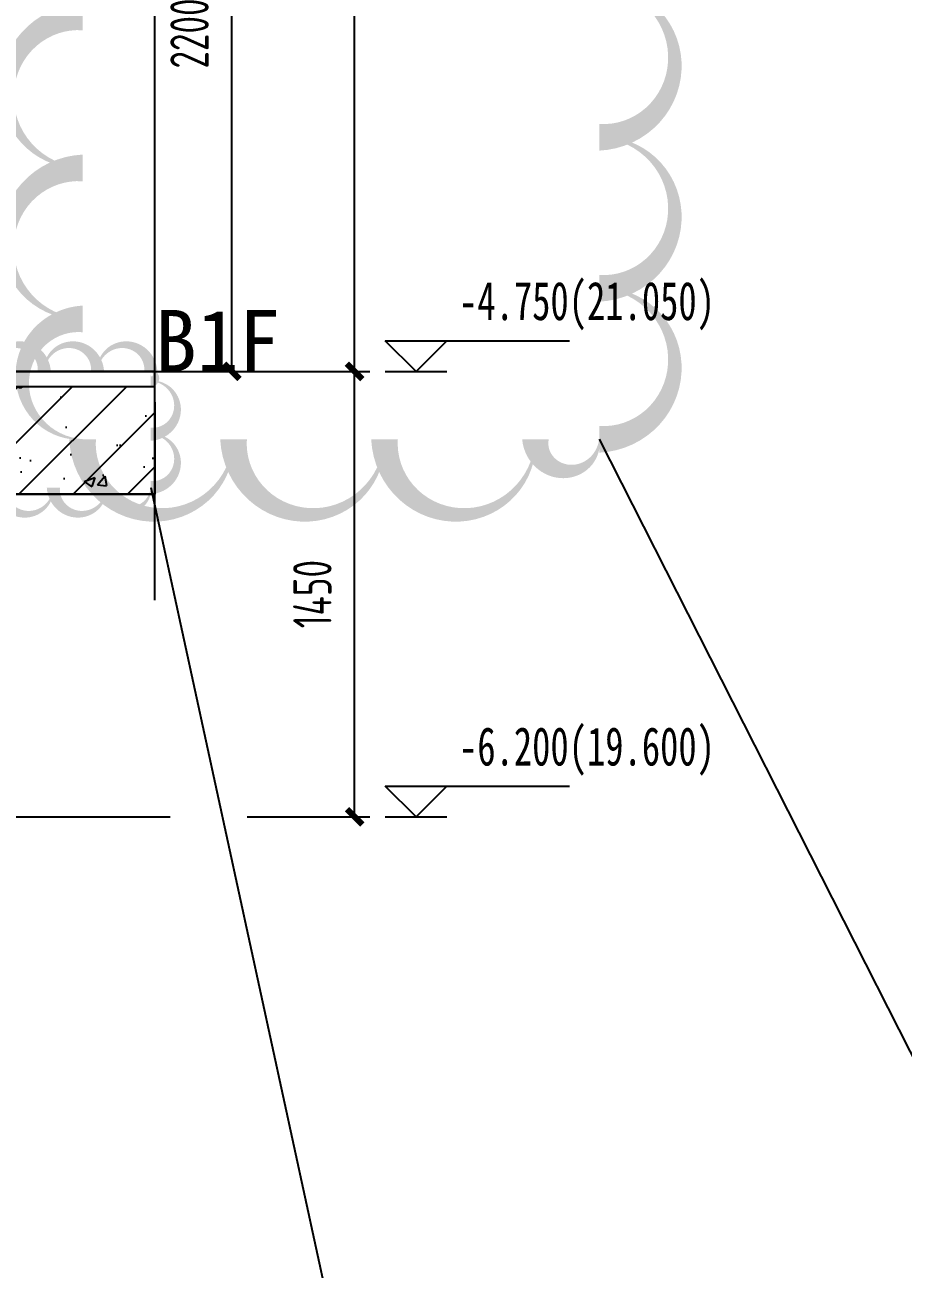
# Model space of a CAD drawing. Extents: x -678900 to 2378000, y 0 to 1840591.
# Drawn here: x -146638 to -143778, y 677758 to 681809 of the extents above; entities that cross this region are included whole.
import ezdxf

# ---------------------------------------------------------------- set-up
doc = ezdxf.new("R2010")
doc.units = 0
doc.header["$LTSCALE"] = 1000
doc.header["$MEASUREMENT"] = 0
doc.header["$PDMODE"] = 1
doc.linetypes.add('CENTER', pattern=[2, 1.25, -0.25, 0.25, -0.25])
doc.layers.get('0').update_dxf_attribs({"linetype": 'CONTINUOUS'})
doc.layers.get('DEFPOINTS').update_dxf_attribs({"color": 8, "linetype": 'CONTINUOUS'})
for name, color, linetype in [('A_WALL_HACH', 251, 'CONTINUOUS'), ('AD-ARCH-AXIS', 1, 'CENTER'), ('AD-AXIS-AXIS', 1, 'CENTER'), ('AD-AXIS-DIMS', 3, 'CONTINUOUS'), ('AD-DIMS-INSD', 73, 'CONTINUOUS'), ('AD-INDX', 43, 'CONTINUOUS'), ('AD-LEVL-HIGH', 61, 'CONTINUOUS'), ('AE-FLOR', 151, 'CONTINUOUS'), ('AE-FNSH', 11, 'CONTINUOUS'), ('AE-STRU-HACH', 40, 'CONTINUOUS'), ('AE-WALL', 255, 'CONTINUOUS'), ('C-XREF-INT', 7, 'CONTINUOUS'), ('verify', 50, 'CONTINUOUS')]:
    doc.layers.add(name, color=color, linetype=linetype)
doc.styles.add('TH-STYLE1', font='', dxfattribs={"width": 0.7})
doc.styles.add('TH-STYLE2', font='', dxfattribs={"width": 0.7})
doc.styles.add('TH-STYLE3', font='TSSDENG', dxfattribs={"width": 0.7, "bigfont": 'TSSDCHN'})
doc.styles.get('TH-STYLE1').set_extended_font_data('SimSun')
doc.styles.get('TH-STYLE2').set_extended_font_data('SimSun')
doc.dimstyles.new('TH-DIM50', dxfattribs={"dimscale": 50, "dimtxt": 2.5, "dimasz": 1, "dimexe": 1, "dimexo": 1, "dimgap": 1.5, "dimtad": 1, "dimdec": 0, "dimdsep": 46, "dimtxsty": 'TH-STYLE3', "dimblk1": 'ARCHTICK', "dimblk2": 'ARCHTICK', "dimsah": 1, "dimcen": -1, "dimclrd": 256, "dimclre": 256, "dimclrt": 256, "dimazin": 0, "dimtfac": 1, "dimtdec": 0, "dimtix": 1, "dimtmove": 2, "dimatfit": 0, "dimldrblk": 'ARCHTICK', "dimfxl": 0, "dimtolj": 1, "dimtzin": 0, "dimlwd": -1, "dimlwe": -1, "dimarcsym": 0})

# ---------------------------------------------------------------- blocks, each defined once
blk = doc.blocks.new('DXMX_View_SectionJoint_DEFAULT_191026112959002186')
at = {"layer": 'AE-STRU-HACH'}
h = blk.add_hatch(dxfattribs=at)
h.set_pattern_fill('钢筋混凝土', color=40, scale=50, style=0)
h.set_pattern_definition([(315, (0, 0), (88.3883, 88.3883), []), (320, (0, 0), (-31.376, -358.63), [37.5, -412.5]), (265, (0, 0), (376.096, 69.376), [30, -330]), (10.4514, (-2.6, -29.9), (344.72, -289.255), [31.87, -350.571]), (316.1842, (100, -2e-14), (-82.76, -533.62), [56.25, -618.75]), (6.6356, (93.1, -44.47), (487.059, -467.331), [47.805, -525.856]), (261.184, (100, -2e-14), (487.06, -467.33), [45, -495]), (291, (75, -50), (-201.3094, -298.4535), [37.5, -412.5]), (236, (75, -50), (362.575, -121.658), [30, -330]), (341.4514, (58.22, -74.87), (161.265, -420.111), [31.87, -350.571]), (307.5, (0, 0), (166.4469, -6.0799), [0, -326, 0, -335, 0, -331.25]), (277.5, (0, 0), (197.2059, -131.5348), [0, -191, 0, -318.5, 0, -126.25]), (237.5, (2e-14, 111.5), (-11.2774, -266.9112), [0, -125, 0, -390, 0, -517.5]), (227.5, (3e-14, 161.5), (50.0525, -291.593), [0, -162.5, 0, -259, 0, -367.5])])
h.paths.add_polyline_path([(-10400, 5074.975163), (-10800, 5074.975163), (-10800, 5324.975163), (-10400, 5324.975163), (-10400, 6624.975163), (-10100, 6624.975163), (-10100, 1874.975163), (-10400, 1874.975163)], flags=0)
h.paths.add_polyline_path([(-7900, 6624.975163), (-6700, 6624.975163), (-6700, 6524.975163), (-7700, 6524.975163), (-7700, 6224.975163), (-7900, 6224.975163)], flags=0)
h.paths.add_polyline_path([(-7900, 4224.975163), (-7700, 4224.975163), (-7700, 4124.975163), (-7900, 4124.975163)], flags=0)
h.paths.add_polyline_path([(-10800, 1824.975163), (-10100, 1824.975163), (-10100, 1524.975163), (-10800, 1524.975163)], flags=0)
h.paths.add_polyline_path([(-7900, 1824.975163), (-6700, 1824.975163), (-6700, 1524.975163), (-7900, 1524.975163)], flags=0)
at = {"layer": 'AD-ARCH-AXIS', "color": 1, "flags": 128}
blk.add_lwpolyline([(-10800, 1924.975163), (-6700, 1924.975163), (-10800, 1924.975163), (-6700, 1924.975163)], dxfattribs=at)
blk.add_lwpolyline([(-10800, 1924.975163), (-6700, 1924.975163), (-10800, 1924.975163), (-6700, 1924.975163)], dxfattribs=at)
blk.add_lwpolyline([(-10800, 1924.975163), (-6700, 1924.975163), (-10800, 1924.975163), (-6700, 1924.975163)], dxfattribs=at)
at = {"layer": 'AE-STRU-HACH', "color": 7, "ltscale": 0.3, "flags": 128}
blk.add_lwpolyline([(-7900, 1824.975163), (-6700, 1824.975163), (-6700, 1524.975163), (-7900, 1524.975163), (-7900, 1824.975163)], close=True, dxfattribs=at)
at = {"layer": 'AE-WALL', "ltscale": 0.3, "flags": 128}
blk.add_lwpolyline([(-7900, 1824.975163), (-6700, 1824.975163), (-6700, 1524.975163), (-7900, 1524.975163), (-7900, 1824.975163)], dxfattribs=at)
at = {"layer": 'DEFPOINTS', "style": 'TH-STYLE2'}
blk.add_text('B1F', height=200, dxfattribs=at).set_placement((-6700, 1924.975163))
blk.add_text('B1F', height=200, dxfattribs=at).set_placement((-6700, 1924.975163))
blk.add_text('B1F', height=200, dxfattribs=at).set_placement((-6700, 1924.975163))
blk = doc.blocks.new('*U64')
for p, q in [((-200, 200), (200, 200)), ((0, 0), (-200, 200)), ((200, 200), (0, 0)), ((200, 200), (1000, 200)), ((-200, 0), (200, 0))]:
    blk.add_line(p, q)
at = {"style": 'TH-STYLE1', "width": 0.7}
blk.add_attdef('标高', (280.1, 334), '', height=250, dxfattribs=at)
blk = doc.blocks.new('_ArchTick')
at = {"color": 0, "linetype": 'ByBlock', "const_width": 0.4}
blk.add_lwpolyline([(-0.5, -0.5), (0.5, 0.5)], dxfattribs=at)
blk = doc.blocks.new('*D471')
at = {"layer": 'AD-AXIS-DIMS', "ltscale": 0.5}
for p, q in [((7083.9, 4750), (7538.5, 4750)), ((7488.5, 0), (7488.5, 4750)), ((7083.9, 0), (7538.5, 0))]:
    blk.add_line(p, q, dxfattribs=at)
at = {"layer": 'DEFPOINTS', "color": 0, "ltscale": 0.5}
for p in [(7033.9, 4750), (7488.5, 4750), (7033.9, 0)]:
    blk.add_point(p, dxfattribs=at)
at = {"layer": 'AD-AXIS-DIMS', "ltscale": 0.5, "xscale": 50, "yscale": 50, "zscale": 50}
for p, rotation in [((7488.5, 4750), 90), ((7488.5, 0), 270)]:
    blk.add_blockref('_ArchTick', p, dxfattribs=dict(at, rotation=rotation))
at = {"layer": 'AD-AXIS-DIMS', "ltscale": 0.5, "insert": (7351, 2375), "char_height": 125, "attachment_point": 5, "rotation": 90, "style": 'TH-STYLE3'}
blk.add_mtext('\\A1;4750', dxfattribs=at)
blk = doc.blocks.new('*D483')
at = {"layer": 'AD-DIMS-INSD'}
for p, q in [((6609.7, 2200), (7138.5, 2200)), ((7088.5, 0), (7088.5, 2200)), ((6609.7, 0), (7138.5, 0))]:
    blk.add_line(p, q, dxfattribs=at)
at = {"layer": 'DEFPOINTS', "color": 0}
for p in [(6559.7, 2200), (7088.5, 2200), (6559.7, 0)]:
    blk.add_point(p, dxfattribs=at)
at = {"layer": 'AD-DIMS-INSD', "xscale": 50, "yscale": 50, "zscale": 50}
for p, rotation in [((7088.5, 2200), 90), ((7088.5, 0), 270)]:
    blk.add_blockref('_ArchTick', p, dxfattribs=dict(at, rotation=rotation))
at = {"layer": 'AD-DIMS-INSD', "insert": (6951, 1100), "char_height": 125, "attachment_point": 5, "rotation": 90, "style": 'TH-STYLE3'}
blk.add_mtext('\\A1;2200', dxfattribs=at)
blk = doc.blocks.new('*D497')
at = {"layer": 'AD-AXIS-DIMS', "ltscale": 0.5}
for p, q in [((7286.2, 0), (7538.5, 0)), ((7488.5, -1450), (7488.5, 0)), ((7286.2, -1450), (7538.5, -1450))]:
    blk.add_line(p, q, dxfattribs=at)
at = {"layer": 'DEFPOINTS', "color": 0, "ltscale": 0.5}
for p in [(7236.2, 0), (7488.5, 0), (7236.2, -1450)]:
    blk.add_point(p, dxfattribs=at)
at = {"layer": 'AD-AXIS-DIMS', "ltscale": 0.5, "xscale": 50, "yscale": 50, "zscale": 50}
for p, rotation in [((7488.5, 0), 90), ((7488.5, -1450), 270)]:
    blk.add_blockref('_ArchTick', p, dxfattribs=dict(at, rotation=rotation))
at = {"layer": 'AD-AXIS-DIMS', "ltscale": 0.5, "insert": (7351, -725), "char_height": 125, "attachment_point": 5, "rotation": 90, "style": 'TH-STYLE3'}
blk.add_mtext('\\A1;1450', dxfattribs=at)
blk = doc.blocks.new('电梯标高')
at = {"layer": 'AD-LEVL-HIGH', "xscale": 0.5, "yscale": 0.5, "zscale": 0.5}
for p, values in [((7688.5, 0), {'标高': '-4.750(21.050)'}), ((7688.5, -1450), {'标高': '-6.200(19.600)'})]:
    blk.add_blockref('*U64', p, dxfattribs=at).add_auto_attribs(values)
at = {"layer": 'AD-AXIS-DIMS', "ltscale": 0.5}
for p1, p2, distance, picture, middle in [((7033.9, 0), (7033.9, 4750), -454.6, '*D471', (7351, 2375)), ((7236.2, -1450), (7236.2, 0), -252.3, '*D497', (7351, -725))]:
    dim = blk.add_aligned_dim(p1=p1, p2=p2, distance=distance, dimstyle='TH-DIM50', dxfattribs=at)
    dim.commit()
    dim.dimension.update_dxf_attribs({"geometry": picture, "text_midpoint": middle})
blk.add_wipeout([(6838.5, -50), (5638.5, -50), (5638.5, -1450), (3438.5, -1450), (3438.5, 0), (3138.5, 0), (3138.5, -100), (2738.5, -100), (2738.5, -350), (2738.5, -1450), (3238.5, -1950), (5838.5, -1950), (6338.5, -1450), (6338.5, -400), (6838.5, -400)]).dxf.layer = 'AE-FLOR'
at = {"layer": 'A_WALL_HACH'}
h = blk.add_hatch(dxfattribs=at)
h.set_pattern_fill('钢筋混凝土', color=256, scale=50)
h.set_pattern_definition([(45, (151765.97, -677870.78), (-88.388348, 88.388348), []), (50, (151765.97, -677870.78), (358.63009, -31.37607), [37.5, -412.5]), (355, (151765.97, -677870.8), (-69.37567, 376.09607), [30, -330]), (100.4514, (151795.86, -677873.4), (289.25469, 344.71977), [31.8701, -350.57106]), (46.1842, (151765.97, -677770.8), (533.62052, -82.7595), [56.25, -618.75]), (96.6356, (151810.44, -677777.7), (467.33135, 487.05894), [47.80514, -525.8565]), (351.1842, (151765.97, -677770.8), (467.33097, 487.0593), [45, -495]), (21, (151815.97, -677795.78), (298.45353, -201.30945), [37.5, -412.5]), (326, (151815.97, -677795.8), (121.65767, 362.57502), [30, -330]), (71.4514, (151840.84, -677812.56), (420.11131, 161.26525), [31.8701, -350.57106]), (37.5, (151765.97, -677870.78), (6.079928, 166.446927), [0, -326, 0, -335, 0, -331.25]), (7.5, (151765.97, -677870.78), (131.53477, 197.205856), [0, -191, 0, -318.5, 0, -126.25]), (327.5, (151654.47, -677870.78), (266.911218, -11.277436), [0, -125, 0, -390, 0, -517.5]), (317.5, (151604.47, -677870.78), (291.593085, 50.05249), [0, -162.5, 0, -259, 0, -367.5])])
h.paths.add_polyline_path([(6338.5, -50), (5638.5, -50), (5638.5, -1450), (3438.5, -1450), (3438.5, 0), (3138.5, 0), (3138.5, -100), (2738.5, -100), (2738.5, -1450), (3238.5, -1950), (5838.5, -1950), (6338.5, -1450), (6338.5, -400), (6838.5, -400), (6838.5, -50)])
at = {"layer": 'AD-AXIS-AXIS'}
for p, q in [((1638.5, 0), (7688.5, 0)), ((1638.5, -1450), (7688.5, -1450))]:
    blk.add_line(p, q, dxfattribs=at)
at = {"layer": 'AD-INDX'}
for points in [[(6838.5, -745.1), (6838.5, 9080), (6733.5, 9118.2), (6943.5, 9155.2), (6838.5, 9192.5), (6838.5, 16434)], [(6838.5, -400), (6338.5, -400), (6338.5, -2539.1)]]:
    blk.add_lwpolyline(points, dxfattribs=at)
at = {"layer": 'AE-FNSH'}
blk.add_lwpolyline([(5838.5, 0), (7038.5, 0)], dxfattribs=at)
at = {"layer": 'AE-WALL'}
blk.add_lwpolyline([(6838.5, -50), (5638.5, -50), (5638.5, -1450), (3438.5, -1450), (3438.5, 0), (3138.5, 0), (3138.5, -100), (2738.5, -100), (2738.5, -350), (2738.5, -1450), (3238.5, -1950), (5838.5, -1950), (6338.5, -1450), (6338.5, -400), (6838.5, -400)], close=True, dxfattribs=at)
at = {"layer": 'AD-DIMS-INSD'}
dim = blk.add_aligned_dim(p1=(6559.7, 0), p2=(6559.7, 2200), distance=-528.8, dimstyle='TH-DIM50', dxfattribs=at)
dim.commit()
dim.dimension.update_dxf_attribs({"geometry": '*D483', "text_midpoint": (6951, 1100)})

msp = doc.modelspace()

# ---------------------------------------------------------------- block references
msp.add_blockref('DXMX_View_SectionJoint_DEFAULT_191026112959002186', (-139514, 678755.8))

# ---------------------------------------------------------------- next in the draw order: block references
at = {"layer": 'C-XREF-INT'}
msp.add_blockref('电梯标高', (-153052.5, 680680.8), dxfattribs=at)

# ---------------------------------------------------------------- next in the draw order: linework, layer by layer
at = {"layer": 'verify'}
for p, q in [((-144767.2, 680459.7), (-136439.4, 664043.1)), ((-146227.5, 680302.7), (-143901.1, 669596.4))]:
    msp.add_line(p, q, dxfattribs=at)
for points in [[(-146449.8, 682326.4, 86.8, 1, 1), (-146449.8, 681834.8, 86.8, 1, 1), (-146449.8, 681343.2, 86.8, 1, 1), (-146449.8, 680851.7, 86.8, 1, 1), (-146449.8, 680459.7, 86.8, 1, 1), (-145958.2, 680459.7, 86.8, 1, 1), (-145466.6, 680459.7, 86.8, 1, 1), (-144975, 680459.7, 86.8, 1, 1), (-144767.2, 680459.7, 86.8, 1, 1), (-144767.2, 680951.3, 86.8, 1, 1), (-144767.2, 681442.9, 86.8, 1, 1), (-144767.2, 681934.5, 86.8, 1, 1)], [(-146718.5, 680302.7, 42.8, 1, 1), (-146544.9, 680302.7, 42.8, 1, 1), (-146371.4, 680302.7, 42.8, 1, 1), (-146227.5, 680302.7, 42.8, 1, 1), (-146227.5, 680476.3, 42.8, 1, 1), (-146227.5, 680649.8, 42.8, 1, 1), (-146227.5, 680680.8, 42.8, 1, 1), (-146401, 680680.8, 42.8, 1, 1), (-146574.5, 680680.8, 42.8, 1, 1), (-146748.1, 680680.8, 42.8, 1, 1)]]:
    msp.add_lwpolyline(points, format="xyseb", dxfattribs=at)

doc.saveas('drawing.dxf')
